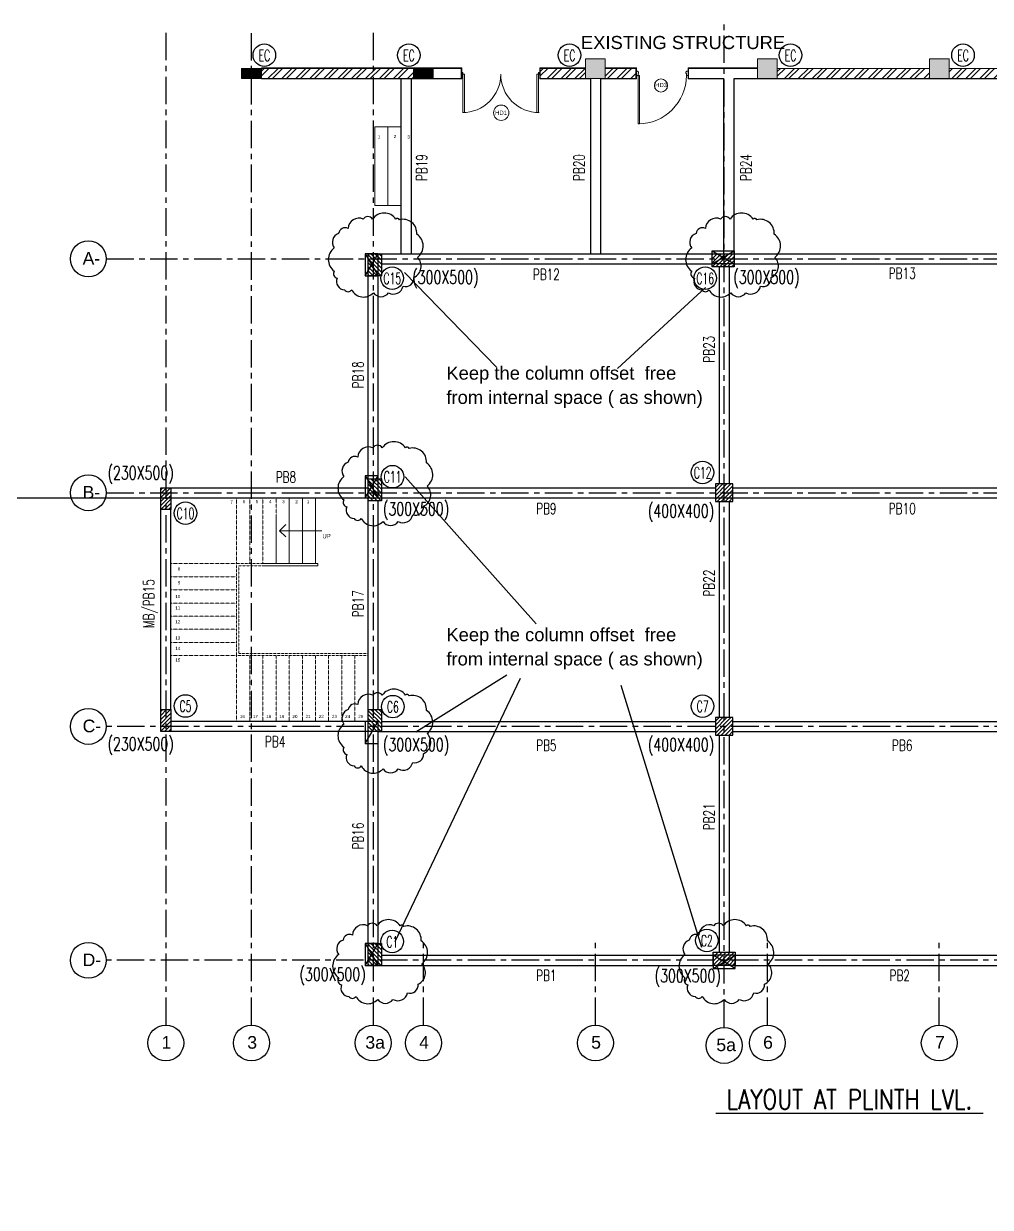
# Model space of a CAD drawing. Header units: millimetres. Extents: x 2659630 to 6742168, y -2425387 to -732288.
# Drawn here: x 3251512 to 3273549, y -1176161 to -1149162 of the extents above; entities that cross this region are included whole.
import ezdxf
from ezdxf.enums import TextEntityAlignment as Align

# ---------------------------------------------------------------- set-up
doc = ezdxf.new("R2010")
doc.units = ezdxf.units.MM
for name, pattern in [('CENTER', [2, 1.25, -0.25, 0.25, -0.25]), ('Hidden', [7.14375, 4.7625, -2.38125]), ('Overhead', [3.96875, 2.38125, -1.5875])]:
    doc.linetypes.add(name, pattern=pattern)
for name, color, linetype, lineweight in [('A-ANNO-DIMS', 211, 'Continuous', 9), ('A-DETL-THIN', 151, 'Continuous', 18), ('A-DOOR', 31, 'Continuous', 18), ('A-DOOR-FRAM', 31, 'Continuous', 18), ('A-DOOR-IDEN', 31, 'Continuous', 9), ('A-FLOR-HRAL', 11, 'Continuous', 18), ('A-FLOR-HRAL-MBND', 5, 'Overhead', 18), ('A-hatch', 253, 'Continuous', 0), ('A-PLASTER', 50, 'Continuous', 0), ('A-RCC', 2, 'Continuous', 0), ('A-STAIRS', 31, 'Continuous', 18), ('A-WALL', 113, 'Continuous', 9), ('A-WALL-PATT', 111, 'Continuous', 0), ('G-ANNO-TEXT', 231, 'Continuous', 9), ('licensing text', 7, 'Continuous', 5)]:
    doc.layers.add(name, color=color, linetype=linetype, lineweight=lineweight)
for name, color, linetype in [('A-TEXT-0', 7, 'Continuous'), ('REVISION CLOUD', 7, 'Continuous'), ('S-BEAM NO', 3, 'Continuous'), ('S-BEAM OUTER', 4, 'Continuous'), ('S-COLUMN', 1, 'Continuous'), ('S-COLUMN CIRCLE', 9, 'Continuous'), ('S-COLUMN HATCH', 8, 'Continuous'), ('S-COLUMN NO', 2, 'Continuous'), ('S-COLUMN SIZES', 2, 'Continuous'), ('S-GRIDE CIRCLE', 8, 'Continuous'), ('S-GRIDE LINE', 8, 'CENTER'), ('S-GRIDE NO', 1, 'Continuous'), ('S-TITIL', 6, 'Continuous')]:
    doc.layers.add(name, color=color, linetype=linetype)
doc.layers.get('A-ANNO-DIMS').off()
doc.styles.add('Arial', font='arial.ttf', dxfattribs={"height": 123})
doc.styles.add('Arial_1', font='arial.ttf', dxfattribs={"height": 98.353293})
doc.styles.add('Arial_3', font='arial.ttf', dxfattribs={"height": 97.584908})
doc.styles.add('Arial_4', font='arial.ttf', dxfattribs={"height": 73.76497})
doc.styles.add('ROMANS', font='r.shx', dxfattribs={"width": 0.7})
pattern_1 = [(45, (3090125.83, -1324048.41), (-159.09903, 159.09903), []), (45, (3090231.9, -1324048.41), (-159.09903, 159.09903), [])]

# ---------------------------------------------------------------- blocks, each defined once
blk = doc.blocks.new('M_Door Tag_Mahindra_2_0mm_2 - M_Door Tag_Mahindra 2-3264029-GROUND FLOOR PLAN-01')
at = {"layer": 'A-DOOR-IDEN'}
blk.add_circle((0, 0), 3.5, dxfattribs=at)
blk = doc.blocks.new('M_Door Tag_Mahindra_2_0mm - M_Door Tag_Mahindra 2-1437518-GROUND FLOOR PLAN-01')
at = {"layer": 'A-DOOR-IDEN'}
blk.add_circle((0, 0), 3, dxfattribs=at)
blk = doc.blocks.new('A$C649E5817')
at = {"layer": 'A-DOOR-FRAM'}
for p, q in [((0, 1190), (12, 1190)), ((0, 1110), (0, 1190)), ((12, 1110), (0, 1110)), ((12, 1200), (40, 1200)), ((12, 1190), (12, 1200)), ((12, 1100), (12, 1110)), ((50, 1100), (12, 1100)), ((40, 1200), (60, 1175)), ((60, 1145), (50, 1145)), ((50, 1145), (50, 1100)), ((60, 1175), (60, 1145)), ((1160, 1200), (1140, 1175)), ((1140, 1175), (1140, 1145)), ((1140, 1145), (1150, 1145)), ((1150, 1145), (1150, 1100)), ((1150, 1100), (1188, 1100)), ((1188, 1200), (1160, 1200)), ((1188, 1190), (1188, 1200)), ((1200, 1190), (1188, 1190)), ((1188, 1100), (1188, 1110)), ((1188, 1110), (1200, 1110)), ((1200, 1110), (1200, 1190))]:
    blk.add_line(p, q, dxfattribs=at)
blk.add_lwpolyline([(84, 1100), (50, 1100), (50, 0), (84, 0)], close=True, dxfattribs=at)
blk.add_arc((50, 1100), 1100, 270, 359.984, dxfattribs=at)
blk = doc.blocks.new('DOOR D9-1800X2500-PLN')
at = {"layer": 'A-DOOR'}
for p, q in [((12, 40, 0), (12, 25, 0)), ((37, 40, 0), (12, 40, 0)), ((12, 25, 0), (22, 25, 0)), ((12, 15, 0), (12, 0, 0)), ((22, 15, 0), (12, 15, 0)), ((12, 0, 0), (37, 0, 0)), ((14, 27, 0), (14, 38, 0)), ((14, 38, 0), (22, 38, 0)), ((22, 27, 0), (14, 27, 0)), ((14, 2, 0), (14, 13, 0)), ((14, 13, 0), (22, 13, 0)), ((22, 2, 0), (14, 2, 0)), ((22, 38, 0), (22, 27, 0)), ((22, 25, 0), (22, 15, 0)), ((22, 13, 0), (22, 2, 0)), ((24, 10, 0), (24, 30, 0)), ((24, 30, 0), (30, 30, 0)), ((30, 10, 0), (24, 10, 0)), ((26, 32, 0), (26, 34, 0)), ((35, 32, 0), (26, 32, 0)), ((26, 6, 0), (26, 8, 0)), ((26, 8, 0), (35, 8, 0)), ((27, 37, 0), (28, 37, 0)), ((28, 4, 0), (27, 4, 0)), ((28, 37, 0), (28, 38, 0)), ((28, 38, 0), (35, 38, 0)), ((28, 2, 0), (28, 4, 0)), ((35, 2, 0), (28, 2, 0)), ((30, 30, 0), (30, 10, 0)), ((32, 10, 0), (32, 30, 0)), ((32, 30, 0), (35, 30, 0)), ((35, 10, 0), (32, 10, 0)), ((35, 38, 0), (35, 32, 0)), ((35, 30, 0), (35, 25, 0)), ((35, 25, 0), (37, 25, 0)), ((37, 15, 0), (35, 15, 0)), ((35, 15, 0), (35, 10, 0)), ((35, 8, 0), (35, 2, 0)), ((37, 25, 0), (37, 40, 0)), ((37, 0, 0), (37, 15, 0)), ((1763, 25, 0), (1763, 40, 0)), ((1763, 40, 0), (1788, 40, 0)), ((1766, 25, 0), (1763, 25, 0)), ((1763, 0, 0), (1763, 15, 0)), ((1763, 15, 0), (1766, 15, 0)), ((1788, 0, 0), (1763, 0, 0)), ((1772, 38, 0), (1766, 38, 0)), ((1766, 38, 0), (1766, 32, 0)), ((1766, 32, 0), (1774, 32, 0)), ((1768, 30, 0), (1766, 30, 0)), ((1766, 30, 0), (1766, 25, 0)), ((1766, 15, 0), (1766, 10, 0)), ((1766, 10, 0), (1768, 10, 0)), ((1766, 8, 0), (1766, 2, 0)), ((1774, 8, 0), (1766, 8, 0)), ((1766, 2, 0), (1772, 2, 0)), ((1768, 10, 0), (1768, 30, 0)), ((1770, 30, 0), (1770, 10, 0)), ((1776, 30, 0), (1770, 30, 0)), ((1770, 10, 0), (1776, 10, 0)), ((1772, 37, 0), (1772, 38, 0)), ((1773, 37, 0), (1772, 37, 0)), ((1772, 2, 0), (1772, 4, 0)), ((1772, 4, 0), (1773, 4, 0)), ((1774, 32, 0), (1774, 34, 0)), ((1774, 6, 0), (1774, 8, 0)), ((1776, 10, 0), (1776, 30, 0)), ((1778, 38, 0), (1778, 27, 0)), ((1786, 38, 0), (1778, 38, 0)), ((1778, 27, 0), (1786, 27, 0)), ((1788, 25, 0), (1778, 25, 0)), ((1778, 25, 0), (1778, 15, 0)), ((1778, 15, 0), (1788, 15, 0)), ((1786, 13, 0), (1778, 13, 0)), ((1778, 13, 0), (1778, 2, 0)), ((1778, 2, 0), (1786, 2, 0)), ((1786, 27, 0), (1786, 38, 0)), ((1786, 2, 0), (1786, 13, 0)), ((1788, 40, 0), (1788, 25, 0)), ((1788, 15, 0), (1788, 0, 0))]:
    blk.add_line(p, q, dxfattribs=at)
at = {"layer": 'A-DOOR', "elevation": 0}
for points in [[(77, 40), (77, 915), (37, 915), (37, 40)], [(1723, 40), (1723, 915), (1763, 915), (1763, 40)]]:
    blk.add_lwpolyline(points, close=True, dxfattribs=at)
at = {"layer": 'A-DOOR'}
for centre, radius, start, end in [((25, 40), 875, 359.997, 90), ((1775, 40), 875, 90, 180.003), ((25, 36, 0), 2, 14.449, 289.7958), ((25, 4, 0), 2, 70.1472, 345.494), ((1775, 36, 0), 2, 250.2042, 165.551), ((1775, 4, 0), 2, 194.506, 109.8528)]:
    blk.add_arc(centre, radius, start, end, dxfattribs=at)

msp = doc.modelspace()

# ---------------------------------------------------------------- hatches: boundary and pattern name
at = {"layer": 'A-hatch', "true_color": 0x939598}
h = msp.add_hatch(dxfattribs=at)
h.set_pattern_fill('ANSI31', color=252, scale=5, angle=359.9997012)
h.set_pattern_definition([(44.99970117, (-5062954.214, -3261757.404), (-11.225261605, 11.225378697), [])])
h.paths.add_polyline_path([(3256480.535, -1150412.305), (3256930.535, -1150412.302), (3256930.536, -1150182.264), (3256480.536, -1150182.262)])
h = msp.add_hatch(dxfattribs=at)
h.set_pattern_fill('ANSI31', color=252, scale=5, angle=359.9997012)
h.set_pattern_definition([(44.99970117, (-5059034.229, -3261757.424), (-11.225261605, 11.225378697), [])])
h.paths.add_polyline_path([(3260400.52, -1150412.325), (3260850.52, -1150412.323), (3260850.521, -1150182.285), (3260400.521, -1150182.282)])
at = {"layer": 'A-WALL-PATT'}
h = msp.add_hatch(dxfattribs=at)
h.set_pattern_fill('ANSI32', color=256, scale=600, angle=360, style=0)
h.set_pattern_definition(pattern_1)
h.paths.add_polyline_path([(3260400.521, -1150182.248), (3256930.536, -1150182.275), (3256930.535, -1150412.321), (3260400.52, -1150412.365)])
h = msp.add_hatch(dxfattribs=at)
h.set_pattern_fill('ANSI32', color=256, scale=600, angle=360, style=0)
h.set_pattern_definition(pattern_1)
h.paths.add_polyline_path([(3264320.536, -1150182.14), (3263288.131, -1150182.195), (3263288.13, -1150412.204), (3264320.535, -1150412.136)])
h = msp.add_hatch(dxfattribs=at)
h.set_pattern_fill('ANSI32', color=256, scale=600, angle=360, style=0)
h.set_pattern_definition(pattern_1)
h.paths.add_polyline_path([(3265468.936, -1150182.272), (3264770.536, -1150182.286), (3264770.535, -1150412.365), (3265468.935, -1150412.346)])
h = msp.add_hatch(dxfattribs=at)
h.set_pattern_fill('ANSI32', color=256, scale=600, angle=360, style=0)
h.set_pattern_definition(pattern_1)
h.paths.add_polyline_path([(3272160.536, -1150182.311), (3268690.536, -1150182.189), (3268690.535, -1150412.279), (3272160.535, -1150412.372)])
h = msp.add_hatch(dxfattribs=at)
h.set_pattern_fill('ANSI32', color=256, scale=600, angle=360, style=0)
h.set_pattern_definition(pattern_1)
h.paths.add_polyline_path([(3276080.536, -1150182.31), (3272610.536, -1150182.292), (3272610.535, -1150412.29), (3272611.506, -1150412.29), (3276080.535, -1150412.475)])
at = {"layer": 'S-COLUMN HATCH', "true_color": 0x939598}
h = msp.add_hatch(dxfattribs=at)
h.set_pattern_fill('ANSI31', color=252, scale=20, angle=270)
h.set_pattern_definition([(315, (2384735.477, -4805228.76), (44.9012806, 44.9012806), [])])
h.paths.add_polyline_path([(3259365.619, -1154912.036), (3259365.619, -1154412.037), (3259665.621, -1154412.037), (3259665.621, -1154912.036)])
h = msp.add_hatch(dxfattribs=at)
h.set_pattern_fill('ANSI31', color=252, scale=20, angle=180)
h.set_pattern_definition([(225, (-383109.5, -279782.09), (44.9012806, -44.9012806), [])])
h.paths.add_polyline_path([(3267207.225, -1154412.229), (3267707.223, -1154412.229), (3267707.223, -1154712.231), (3267207.225, -1154712.231)])
h = msp.add_hatch(dxfattribs=at)
h.set_pattern_fill('ANSI31', color=252, scale=20, angle=270)
h.set_pattern_definition([(315, (2384735.477, -4810363.76), (44.9012806, 44.9012806), [])])
h.paths.add_polyline_path([(3259365.619, -1160047.039), (3259365.619, -1159547.04), (3259665.621, -1159547.04), (3259665.621, -1160047.039)])
h = msp.add_hatch(dxfattribs=at)
h.set_pattern_fill('ANSI31', color=252, scale=20, angle=180)
h.set_pattern_definition([(225, (-383527.424, -290046.85), (44.9012806, -44.9012806), [])])
h.paths.add_polyline_path([(3254635.612, -1159747.041), (3254865.598, -1159747.041), (3254865.591, -1160247.038), (3254635.605, -1160247.038)])
h = msp.add_hatch(dxfattribs=at)
h.set_pattern_fill('ANSI31', color=252, scale=20, angle=180)
h.set_pattern_definition([(225, (-389644.844, -295202.18), (44.9012806, -44.9012806), [])])
h.paths.add_polyline_path([(3267682.159, -1159662.039), (3267282.159, -1159662.039), (3267282.159, -1160062.039), (3267682.159, -1160062.039)])
h = msp.add_hatch(dxfattribs=at)
h.set_pattern_fill('ANSI31', color=252, scale=20, angle=180)
h.set_pattern_definition([(225, (-383527.417, -295106.85), (44.9012806, -44.9012806), [])])
h.paths.add_polyline_path([(3254635.619, -1164807.041), (3254865.605, -1164807.041), (3254865.598, -1165307.039), (3254635.612, -1165307.039)])
h = msp.add_hatch(dxfattribs=at)
h.set_pattern_fill('ANSI31', color=252, scale=20, angle=270)
h.set_pattern_definition([(315, (2384735.47, -4815623.76), (44.9012806, 44.9012806), [])])
h.paths.add_polyline_path([(3259365.609, -1165307.039), (3259365.609, -1164807.04), (3259665.612, -1164807.04), (3259665.612, -1165307.039)])
h = msp.add_hatch(dxfattribs=at)
h.set_pattern_fill('ANSI31', color=252, scale=20, angle=180)
h.set_pattern_definition([(225, (-389644.844, -300532.18), (44.9012806, -44.9012806), [])])
h.paths.add_polyline_path([(3267682.159, -1164992.039), (3267282.159, -1164992.039), (3267282.159, -1165392.039), (3267682.159, -1165392.039)])
h = msp.add_hatch(dxfattribs=at)
h.set_pattern_fill('ANSI31', color=252, scale=20, angle=270)
h.set_pattern_definition([(315, (2384735.47, -4820958.76), (44.9012806, 44.9012806), [])])
h.paths.add_polyline_path([(3259365.612, -1170642.039), (3259365.612, -1170142.04), (3259665.614, -1170142.04), (3259665.614, -1170642.039)])
h = msp.add_hatch(dxfattribs=at)
h.set_pattern_fill('ANSI31', color=252, scale=20, angle=180)
h.set_pattern_definition([(225, (-383084.57, -295711.895), (44.9012806, -44.9012806), [])])
h.paths.add_polyline_path([(3267232.155, -1170342.037), (3267732.153, -1170342.037), (3267732.153, -1170642.039), (3267232.155, -1170642.039)])

# ---------------------------------------------------------------- linework, layer by layer
at = {"layer": 'A-DETL-THIN'}
for p, q in [((3260345.612, -1150412.364, 0), (3260115.612, -1150412.213, 0)), ((3257344.022, -1160727.229), (3257485.444, -1160585.808)), ((3257344.022, -1160727.229), (3257485.442, -1160868.651)), ((3257344.022, -1160727.229), (3258309.229, -1160727.23))]:
    msp.add_line(p, q, dxfattribs=at)
at = {"layer": 'A-FLOR-HRAL'}
for p, q in [((3258216.24, -1161527.039), (3256952.543, -1161527.039)), ((3258216.239, -1161477.039), (3256966.239, -1161477.039)), ((3258216.24, -1161527.039), (3258216.239, -1161477.039))]:
    msp.add_line(p, q, dxfattribs=at)
at = {"layer": 'A-FLOR-HRAL-MBND'}
for p, q in [((3256966.239, -1161477.039), (3256364.615, -1161477.039)), ((3256364.635, -1163577.039), (3256364.615, -1161477.039)), ((3256952.543, -1161527.039), (3256414.616, -1161527.039)), ((3256414.635, -1163527.039), (3256414.616, -1161527.039)), ((3259366.201, -1163577.039), (3256364.635, -1163577.039)), ((3259366.201, -1163527.039), (3256414.635, -1163527.039))]:
    msp.add_line(p, q, dxfattribs=at)
at = {"layer": 'A-hatch', "color": 252, "true_color": 0x939598}
for points in [[(3264770.535, -1150412.266), (3264320.612, -1149962.263), (3264770.535, -1149962.265)], [(3264320.612, -1150412.263), (3264320.612, -1149962.263), (3264770.535, -1150412.266)], [(3268690.535, -1150412.286), (3268240.612, -1149962.284), (3268690.535, -1149962.286)], [(3268240.612, -1150412.284), (3268240.612, -1149962.284), (3268690.535, -1150412.286)], [(3272610.535, -1150412.306), (3272160.612, -1149962.304), (3272610.535, -1149962.306)], [(3272160.612, -1150412.304), (3272160.612, -1149962.304), (3272610.535, -1150412.306)]]:
    msp.add_solid(points, dxfattribs=at)
at = {"layer": 'A-PLASTER'}
for p, q in [((3261500.278, -1150170.24), (3256930.536, -1150170.275)), ((3261500.278, -1150170.24), (3261500.278, -1150424.379, 0)), ((3263276.13, -1150424.205), (3263276.131, -1150170.196, 0)), ((3263276.131, -1150170.196), (3264320.535, -1150170.14)), ((3265480.936, -1150170.271), (3264770.536, -1150170.286)), ((3265480.935, -1150424.35), (3265480.936, -1150170.271)), ((3266656.935, -1150424.313), (3266656.936, -1150170.235)), ((3268240.535, -1150170.198), (3266656.936, -1150170.235)), ((3261500.278, -1150424.379), (3256930.535, -1150424.321)), ((3264418.668, -1150424.13), (3263276.13, -1150424.205)), ((3265480.935, -1150424.35), (3264672.669, -1150424.367)), ((3267465.245, -1150424.296), (3266656.935, -1150424.313)), ((3276178.466, -1150424.48), (3267719.245, -1150424.252))]:
    msp.add_line(p, q, dxfattribs=at)
at = {"layer": 'A-RCC'}
for p, q in [((3264320.537, -1149962.263), (3264320.535, -1150412.265)), ((3264770.537, -1149962.265), (3264320.537, -1149962.263)), ((3264770.535, -1150412.267), (3264770.537, -1149962.265)), ((3268240.537, -1149962.284), (3268240.535, -1150412.284)), ((3268690.537, -1149962.286), (3268240.537, -1149962.284)), ((3268690.535, -1150412.286), (3268690.537, -1149962.286)), ((3256480.521, -1150182.228), (3256480.52, -1150412.228)), ((3256930.521, -1150182.23), (3256480.521, -1150182.228)), ((3256480.536, -1150182.222), (3256480.535, -1150412.222)), ((3256930.536, -1150182.225), (3256480.536, -1150182.222)), ((3256930.52, -1150412.23), (3256930.521, -1150182.23)), ((3256930.535, -1150412.225), (3256930.536, -1150182.225)), ((3260400.521, -1150182.248), (3260400.52, -1150412.248)), ((3260850.521, -1150182.251), (3260400.521, -1150182.248)), ((3260850.52, -1150412.251), (3260850.521, -1150182.251)), ((3256480.52, -1150412.228), (3256930.52, -1150412.23)), ((3256480.535, -1150412.222), (3256930.535, -1150412.225)), ((3260400.52, -1150412.248), (3260850.52, -1150412.251)), ((3264320.535, -1150412.256), (3264770.535, -1150412.258)), ((3264770.535, -1150412.267), (3264320.535, -1150412.265)), ((3268240.535, -1150412.276), (3268690.535, -1150412.279))]:
    msp.add_line(p, q, dxfattribs=at)
msp.add_lwpolyline([(3272610.535, -1150412.306), (3272610.537, -1149962.306), (3272160.537, -1149962.304), (3272160.535, -1150412.4), (3272611.506, -1150412.29), (3272161.506, -1150412.288)], dxfattribs=at)
at = {"layer": 'A-STAIRS'}
for p, q in [((3260114.635, -1151512.213, 0), (3259514.635, -1151512.207, 0)), ((3259515.594, -1153312.205, 0), (3259515.617, -1151512.207, 0)), ((3259815.594, -1153312.209, 0), (3259815.617, -1151512.209, 0)), ((3260115.594, -1153312.213, 0), (3260115.617, -1151512.213, 0)), ((3260116.891, -1153312.213, 0), (3259516.891, -1153312.205, 0)), ((3257564.635, -1159977.039), (3257564.635, -1161477.039)), ((3257864.635, -1159977.039), (3257864.635, -1161477.039)), ((3258164.635, -1159977.039), (3258164.635, -1161477.039)), ((3257264.635, -1160387.815), (3257264.635, -1161477.039))]:
    msp.add_line(p, q, dxfattribs=at)
at = {"layer": 'A-STAIRS', "linetype": 'Hidden'}
for p, q in [((3256364.635, -1159977.039), (3256364.635, -1161477.039)), ((3256664.635, -1159977.039), (3256664.635, -1161477.039)), ((3256964.635, -1159977.039), (3256964.635, -1161477.039)), ((3257264.635, -1160387.815), (3257264.635, -1159977.039)), ((3256364.615, -1161477.039), (3254864.635, -1161477.039)), ((3256364.615, -1161777.039), (3254864.635, -1161777.039)), ((3256364.615, -1162077.039), (3254864.635, -1162077.039)), ((3256364.615, -1162377.039), (3254864.635, -1162377.039)), ((3256364.615, -1162677.039), (3254864.635, -1162677.039)), ((3256364.615, -1162977.039), (3254864.635, -1162977.039)), ((3256364.615, -1163277.039), (3254864.635, -1163277.039)), ((3256364.615, -1163577.039), (3254864.635, -1163577.039)), ((3256364.635, -1163582.039), (3256364.635, -1165077.039)), ((3256664.635, -1163577.039), (3256664.635, -1165077.039)), ((3256964.635, -1163577.039), (3256964.635, -1165077.039)), ((3257264.635, -1163577.039), (3257264.635, -1165077.039)), ((3257564.635, -1163577.039), (3257564.635, -1165077.039)), ((3257864.635, -1163577.039), (3257864.635, -1165077.039)), ((3258164.635, -1163577.039), (3258164.635, -1165077.039)), ((3258464.635, -1163577.039), (3258464.635, -1165077.039)), ((3258764.635, -1163577.039), (3258764.635, -1165077.039)), ((3259064.635, -1163577.039), (3259064.635, -1165077.039))]:
    msp.add_line(p, q, dxfattribs=at)
at = {"layer": 'A-WALL', "color": 1}
for p, q in [((3256930.535, -1150412.321), (3256930.536, -1150182.262)), ((3268690.535, -1150412.299), (3268690.535, -1150182.189))]:
    msp.add_line(p, q, dxfattribs=at)
at = {"layer": 'A-WALL'}
for p, q in [((3261488.131, -1150182.24), (3256930.536, -1150182.275)), ((3261488.278, -1150182.241, 0), (3261488.278, -1150412.377, 0)), ((3263288.13, -1150412.201, 0), (3263288.131, -1150182.201, 0)), ((3263288.131, -1150182.195), (3264320.536, -1150182.14)), ((3265468.936, -1150182.272), (3264770.536, -1150182.286)), ((3265468.935, -1150412.35), (3265468.936, -1150182.272)), ((3266668.935, -1150412.313), (3266668.936, -1150182.234)), ((3268240.535, -1150182.198), (3266668.936, -1150182.234)), ((3268690.535, -1150182.189), (3272160.536, -1150182.311)), ((3272610.536, -1150182.292), (3276080.536, -1150182.31)), ((3261488.131, -1150412.379), (3256930.535, -1150412.321)), ((3264430.669, -1150412.129), (3263288.131, -1150412.204)), ((3265468.935, -1150412.35), (3264660.669, -1150412.368)), ((3267477.245, -1150412.296), (3266668.935, -1150412.313)), ((3268240.535, -1150412.276), (3267707.245, -1150412.29)), ((3276190.513, -1150412.481), (3268690.535, -1150412.279))]:
    msp.add_line(p, q, dxfattribs=at)
at = {"layer": 'REVISION CLOUD', "ltscale": 2500}
for p, q in [((3259295.609, -1154412.136), (3259595.612, -1154912.034)), ((3259295.609, -1154912.034), (3259595.612, -1154412.137)), ((3267207.22, -1154342.033), (3267707.218, -1154642.23)), ((3267207.22, -1154642.035), (3267707.218, -1154342.033)), ((3259295.6, -1159977.037), (3259595.602, -1159477.14)), ((3259295.6, -1159477.14), (3259595.602, -1159977.037)), ((3259295.609, -1165581.935), (3259595.612, -1165082.038)), ((3259295.609, -1170142.14), (3259595.612, -1170642.037)), ((3259295.609, -1170642.037), (3259595.612, -1170142.14)), ((3267232.15, -1170712.037), (3267732.047, -1170412.035)), ((3267732.047, -1170712.037), (3267232.15, -1170412.035))]:
    msp.add_line(p, q, dxfattribs=at)
for points in [[(3258906.907, -1153833.369, 0.52056705), (3258692.508, -1153948.733, 0.52056705), (3258593.56, -1154278.341, 0.52056705), (3258593.56, -1154805.719, 0.52056705), (3258593.56, -1154805.719, 0.52056705), (3258659.532, -1154970.523, 0.52056705), (3258824.452, -1155234.208, 0.52056705), (3258989.371, -1155234.208, 0.52056705), (3259484.13, -1155300.131, 0.52056705), (3259830.462, -1155300.131, 0.52056705), (3260160.302, -1155151.806, 0.52056705), (3260407.676, -1154954.04, 0.52056705), (3260490.141, -1154492.59, 0.52056705), (3260473.648, -1153965.216, 0.52056705), (3260473.648, -1153965.216, 0.52056705), (3260473.648, -1153965.216, 0.52056705), (3260077.837, -1153635.604, 0.52056705), (3260077.837, -1153635.604, 0.52056705), (3259995.382, -1153619.125, 0.52056705), (3259467.637, -1153619.125, 0.52056705), (3259467.637, -1153619.125, 0.52056705), (3259253.239, -1153619.125, 0.52056705), (3258906.907, -1153833.369)], [(3267053.929, -1153833.369, 0.52056705), (3266839.53, -1153948.733, 0.52056705), (3266740.582, -1154278.341, 0.52056705), (3266740.582, -1154805.719, 0.52056705), (3266740.582, -1154805.719, 0.52056705), (3266806.554, -1154970.523, 0.52056705), (3266971.474, -1155234.208, 0.52056705), (3267136.393, -1155234.208, 0.52056705), (3267631.152, -1155300.131, 0.52056705), (3267977.484, -1155300.131, 0.52056705), (3268307.323, -1155151.806, 0.52056705), (3268554.698, -1154954.04, 0.52056705), (3268637.163, -1154492.59, 0.52056705), (3268620.67, -1153965.216, 0.52056705), (3268620.67, -1153965.216, 0.52056705), (3268620.67, -1153965.216, 0.52056705), (3268224.859, -1153635.604, 0.52056705), (3268224.859, -1153635.604, 0.52056705), (3268142.404, -1153619.125, 0.52056705), (3267614.659, -1153619.125, 0.52056705), (3267614.659, -1153619.125, 0.52056705), (3267400.261, -1153619.125, 0.52056705), (3267053.929, -1153833.369)], [(3259126.51, -1159049.471, 0.52056705), (3258912.111, -1159164.835, 0.52056705), (3258813.163, -1159494.443, 0.52056705), (3258813.163, -1160021.821, 0.52056705), (3258813.163, -1160021.821, 0.52056705), (3258879.135, -1160186.625, 0.52056705), (3259044.055, -1160450.309, 0.52056705), (3259208.975, -1160450.309, 0.52056705), (3259703.733, -1160516.233, 0.52056705), (3260050.065, -1160516.233, 0.52056705), (3260379.905, -1160367.907, 0.52056705), (3260627.279, -1160170.142, 0.52056705), (3260709.744, -1159708.691, 0.52056705), (3260693.251, -1159181.318, 0.52056705), (3260693.251, -1159181.318, 0.52056705), (3260693.251, -1159181.318, 0.52056705), (3260297.44, -1158851.705, 0.52056705), (3260297.44, -1158851.705, 0.52056705), (3260214.985, -1158835.227, 0.52056705), (3259687.24, -1158835.227, 0.52056705), (3259687.24, -1158835.227, 0.52056705), (3259472.842, -1158835.227, 0.52056705), (3259126.51, -1159049.471)], [(3259126.51, -1164693.387, 0.52056705), (3258912.111, -1164808.75, 0.52056705), (3258813.163, -1165138.358, 0.52056705), (3258813.163, -1165665.736, 0.52056705), (3258813.163, -1165665.736, 0.52056705), (3258879.135, -1165830.54, 0.52056705), (3259044.055, -1166094.225, 0.52056705), (3259208.975, -1166094.225, 0.52056705), (3259703.733, -1166160.148, 0.52056705), (3260050.065, -1166160.148, 0.52056705), (3260379.905, -1166011.823, 0.52056705), (3260627.279, -1165814.057, 0.52056705), (3260709.744, -1165352.607, 0.52056705), (3260693.251, -1164825.233, 0.52056705), (3260693.251, -1164825.233, 0.52056705), (3260693.251, -1164825.233, 0.52056705), (3260297.44, -1164495.621, 0.52056705), (3260297.44, -1164495.621, 0.52056705), (3260214.985, -1164479.142, 0.52056705), (3259687.24, -1164479.142, 0.52056705), (3259687.24, -1164479.142, 0.52056705), (3259472.842, -1164479.142, 0.52056705), (3259126.51, -1164693.387)], [(3259006.217, -1169951.092, 0.52056705), (3258791.818, -1170066.456, 0.52056705), (3258692.871, -1170396.064, 0.52056705), (3258692.871, -1170923.442, 0.52056705), (3258692.871, -1170923.442, 0.52056705), (3258758.842, -1171088.246, 0.52056705), (3258923.762, -1171351.931, 0.52056705), (3259088.682, -1171351.931, 0.52056705), (3259583.44, -1171417.854, 0.52056705), (3259929.772, -1171417.854, 0.52056705), (3260259.612, -1171269.529, 0.52056705), (3260506.986, -1171071.763, 0.52056705), (3260589.451, -1170610.313, 0.52056705), (3260572.958, -1170082.939, 0.52056705), (3260572.958, -1170082.939, 0.52056705), (3260572.958, -1170082.939, 0.52056705), (3260177.147, -1169753.327, 0.52056705), (3260177.147, -1169753.327, 0.52056705), (3260094.692, -1169736.848, 0.52056705), (3259566.947, -1169736.848, 0.52056705), (3259566.947, -1169736.848, 0.52056705), (3259352.549, -1169736.848, 0.52056705), (3259006.217, -1169951.092)], [(3266901.027, -1169951.092, 0.52056705), (3266686.628, -1170066.456, 0.52056705), (3266587.68, -1170396.064, 0.52056705), (3266587.68, -1170923.442, 0.52056705), (3266587.68, -1170923.442, 0.52056705), (3266653.652, -1171088.246, 0.52056705), (3266818.572, -1171351.931, 0.52056705), (3266983.491, -1171351.931, 0.52056705), (3267478.25, -1171417.854, 0.52056705), (3267824.582, -1171417.854, 0.52056705), (3268154.421, -1171269.529, 0.52056705), (3268401.796, -1171071.763, 0.52056705), (3268484.261, -1170610.313, 0.52056705), (3268467.768, -1170082.939, 0.52056705), (3268467.768, -1170082.939, 0.52056705), (3268467.768, -1170082.939, 0.52056705), (3268071.957, -1169753.327, 0.52056705), (3268071.957, -1169753.327, 0.52056705), (3267989.502, -1169736.848, 0.52056705), (3267461.757, -1169736.848, 0.52056705), (3267461.757, -1169736.848, 0.52056705), (3267247.359, -1169736.848, 0.52056705), (3266901.027, -1169951.092)]]:
    msp.add_lwpolyline(points, format="xyb", dxfattribs=at)
for points in [[(3259595.612, -1154412.136), (3259295.609, -1154412.136), (3259295.609, -1154912.034), (3259595.612, -1154912.034)], [(3267207.22, -1154342.033), (3267707.218, -1154342.033), (3267707.218, -1154642.035), (3267207.22, -1154642.035)], [(3259595.602, -1159477.14), (3259295.6, -1159477.14), (3259295.6, -1159977.037), (3259595.602, -1159977.037)], [(3259595.612, -1165082.038), (3259295.609, -1165082.038), (3259295.609, -1165581.935), (3259595.612, -1165581.935)], [(3259595.612, -1170142.14), (3259295.609, -1170142.14), (3259295.609, -1170642.037), (3259595.612, -1170642.037)], [(3267232.15, -1170412.035), (3267232.15, -1170712.037), (3267732.047, -1170712.037), (3267732.047, -1170412.035)]]:
    msp.add_lwpolyline(points, close=True, dxfattribs=at)
for points in [[(3260194.966, -1154840.731), (3262291.979, -1156998.223)], [(3267053.934, -1155176.469), (3265050.119, -1157029.19)], [(3260209.311, -1159499.752), (3263195.076, -1162854.686)], [(3259981.097, -1170097.992), (3262836.007, -1164093.857)], [(3260452.17, -1165317.743), (3262523.899, -1164016.826)], [(3266969.176, -1170236.278), (3265136.27, -1164261.699)]]:
    msp.add_lwpolyline(points, dxfattribs=at)
at = {"layer": 'S-BEAM OUTER', "ltscale": 2500}
for p, q in [((3260115.612, -1154400.037), (3260115.662, -1150424.361)), ((3260345.612, -1150424.364), (3260345.612, -1154412.213, 0)), ((3264430.669, -1150412.129), (3264430.648, -1154412.233)), ((3264660.669, -1150412.368), (3264660.621, -1154412.199)), ((3267477.224, -1154412.229), (3267477.245, -1150412.296)), ((3267707.223, -1154412.229), (3267707.121, -1150412.29)), ((3259665.621, -1154412.037), (3267207.225, -1154412.229)), ((3267707.223, -1154412.23), (3275232.226, -1154412.23)), ((3259665.621, -1154642.139), (3267207.225, -1154642.23)), ((3267367.159, -1154712.231), (3267367.159, -1159662.039)), ((3267597.159, -1154712.231), (3267597.159, -1159662.039)), ((3267707.223, -1154642.23), (3275232.226, -1154642.23)), ((3259365.612, -1159597.04), (3259365.612, -1154912.036)), ((3259595.612, -1159547.04), (3259595.612, -1154912.036)), ((3254865.598, -1159747.041), (3259365.612, -1159747.041)), ((3259665.621, -1159747.041), (3267282.159, -1159747.041)), ((3267682.159, -1159747.041), (3275282.226, -1159747.041)), ((3254865.598, -1159977.041), (3259365.612, -1159977.041)), ((3259365.619, -1164857.041), (3259365.619, -1160047.039)), ((3259595.619, -1164807.04), (3259595.619, -1160047.039)), ((3259665.621, -1159977.041), (3267282.159, -1159977.041)), ((3267367.159, -1160062.039), (3267367.159, -1164992.039)), ((3267597.159, -1160062.039), (3267597.159, -1164992.039)), ((3267682.159, -1159977.041), (3275282.226, -1159977.041)), ((3254635.619, -1164807.041), (3254635.619, -1160197.038)), ((3254865.619, -1164807.041), (3254865.619, -1160197.038)), ((3259365.613, -1165077.039), (3254865.602, -1165076.971)), ((3259665.612, -1165077.039), (3267282.159, -1165077.039)), ((3267682.159, -1165077.039), (3275282.226, -1165077.039)), ((3259365.609, -1165307.039), (3254865.598, -1165306.971)), ((3259365.609, -1170142.04), (3259365.609, -1165307.039)), ((3259595.609, -1170142.04), (3259595.609, -1165307.039)), ((3259595.612, -1165307.039), (3267282.159, -1165307.039)), ((3267367.159, -1165392.035), (3267367.159, -1170342.037)), ((3267597.159, -1165392.035), (3267597.159, -1170342.037)), ((3267682.159, -1165307.039), (3275282.226, -1165307.039)), ((3259595.612, -1170642.039), (3267232.155, -1170642.039)), ((3259665.614, -1170412.039), (3267232.155, -1170412.039)), ((3267732.153, -1170412.039), (3275237.221, -1170412.039)), ((3267732.153, -1170642.039), (3275237.221, -1170642.039))]:
    msp.add_line(p, q, dxfattribs=at)
at = {"layer": 'S-COLUMN', "color": 1}
for points in [[(3259365.619, -1154912.036), (3259365.619, -1154412.037), (3259665.621, -1154412.037), (3259665.621, -1154912.036)], [(3267207.225, -1154412.229), (3267707.223, -1154412.229), (3267707.223, -1154712.231), (3267207.225, -1154712.231)], [(3259365.619, -1160047.039), (3259365.619, -1159547.04), (3259665.621, -1159547.04), (3259665.621, -1160047.039)], [(3254635.612, -1159747.041), (3254865.598, -1159747.041), (3254865.591, -1160247.038), (3254635.605, -1160247.038)], [(3267682.159, -1159662.039), (3267282.159, -1159662.039), (3267282.159, -1160062.039), (3267682.159, -1160062.039)], [(3254635.619, -1164807.041), (3254865.605, -1164807.041), (3254865.598, -1165307.039), (3254635.612, -1165307.039)], [(3259365.609, -1165307.039), (3259365.609, -1164807.04), (3259665.612, -1164807.04), (3259665.612, -1165307.039)], [(3267682.159, -1164992.039), (3267282.159, -1164992.039), (3267282.159, -1165392.039), (3267682.159, -1165392.039)], [(3259365.612, -1170642.039), (3259365.612, -1170142.04), (3259665.614, -1170142.04), (3259665.614, -1170642.039)], [(3267232.155, -1170342.037), (3267732.153, -1170342.037), (3267732.153, -1170642.039), (3267232.155, -1170642.039)]]:
    msp.add_lwpolyline(points, close=True, dxfattribs=at)
at = {"layer": 'S-COLUMN CIRCLE'}
for centre in [(3256998.612, -1149879.966), (3256998.612, -1149879.966), (3260292.247, -1149879.966), (3260292.247, -1149879.966), (3263956.311, -1149879.966), (3263956.311, -1149879.966), (3268993.663, -1149879.966), (3268993.663, -1149879.966), (3272926.276, -1149879.966), (3272926.276, -1149879.966), (3259913.839, -1154966.449), (3267047.094, -1154966.449), (3259920.785, -1159495.721), (3266989.544, -1159399.264), (3255198.866, -1160327.971), (3255198.866, -1164725.665), (3259927.079, -1164740.013), (3266989.544, -1164729.264), (3267084.404, -1170072.861), (3259913.839, -1170099.918)]:
    msp.add_circle(centre, 257.143, dxfattribs=at)
at = {"layer": 'S-COLUMN NO', "ltscale": 2500}
msp.add_lwpolyline([(3135960.687, -1159977.041), (3643425.669, -1159977.041), (3643425.669, -1261264.116), (3135960.687, -1261264.116)], close=True, dxfattribs=at)
at = {"layer": 'S-GRIDE CIRCLE'}
for centre in [(3252986.155, -1154526.972), (3252986.155, -1154526.972), (3252986.155, -1154526.972), (3252986.155, -1159861.974), (3252986.155, -1159861.974), (3252986.155, -1159861.974), (3252986.155, -1165191.974), (3252986.155, -1165191.974), (3252986.155, -1165191.974), (3252986.154, -1170527.039), (3252986.154, -1170527.039), (3252986.154, -1170527.039), (3254750.617, -1172412.6), (3254750.617, -1172412.6), (3254750.617, -1172412.6), (3256705.617, -1172412.6), (3256705.617, -1172412.6), (3256705.617, -1172412.6), (3259480.617, -1172412.6), (3259480.617, -1172412.6), (3259480.617, -1172412.6), (3260625.617, -1172412.6), (3260625.617, -1172412.6), (3260625.617, -1172412.6), (3264545.617, -1172412.6), (3264545.617, -1172412.6), (3264545.617, -1172412.6), (3267482.159, -1172468.272), (3267482.159, -1172468.272), (3267482.159, -1172468.272), (3268465.617, -1172412.6), (3268465.617, -1172412.6), (3268465.617, -1172412.6), (3272385.617, -1172412.6), (3272385.617, -1172412.6), (3272385.617, -1172412.6)]:
    msp.add_circle(centre, 409.836, dxfattribs=at)
at = {"layer": 'S-GRIDE LINE', "ltscale": 500}
for p, q in [((3267482.159, -1172058.436), (3267482.159, -1149162.495)), ((3254750.617, -1149373.585), (3254750.617, -1172002.764)), ((3256705.617, -1172002.764), (3256705.617, -1149373.585)), ((3259480.617, -1149373.585), (3259480.617, -1172002.764)), ((3253395.991, -1154527.037), (3285271.221, -1154527.037)), ((3253395.991, -1159862.039), (3285271.221, -1159862.039)), ((3285268.543, -1165192.039), (3253395.991, -1165192.039)), ((3260625.617, -1172002.764), (3260625.617, -1170002.764)), ((3264545.617, -1172002.764), (3264545.617, -1170002.764)), ((3268465.617, -1172002.764), (3268465.617, -1170002.764)), ((3272385.617, -1172002.764), (3272385.617, -1170002.764)), ((3285261.23, -1170527.039), (3253395.991, -1170527.039))]:
    msp.add_line(p, q, dxfattribs=at)

# ---------------------------------------------------------------- block references
at = {"layer": 'A-ANNO-DIMS', "xscale": -1, "rotation": 180}
msp.add_blockref('DOOR D9-1800X2500-PLN', (3261488.109, -1150277.146, 0), dxfattribs=at)
at = {"layer": 'A-ANNO-DIMS'}
msp.add_blockref('A$C649E5817', (3265468.843, -1151447.217), dxfattribs=at)
at = {"layer": 'A-DOOR-IDEN', "xscale": -49.99999999999997}
for name, p, yscale, zscale, rotation in [('M_Door Tag_Mahindra_2_0mm - M_Door Tag_Mahindra 2-1437518-GROUND FLOOR PLAN-01', (3266040.994, -1150572.384), 49.99999999999998, 49.99999999999998, 328.2684126260899), ('M_Door Tag_Mahindra_2_0mm_2 - M_Door Tag_Mahindra 2-3264029-GROUND FLOOR PLAN-01', (3262397.975, -1151193.816, 0), 49.99999999999997, 49.99999999999997, 328.1314105507045)]:
    msp.add_blockref(name, p, dxfattribs=dict(at, yscale=yscale, zscale=zscale, rotation=rotation))

# ---------------------------------------------------------------- texts
at = {"layer": 'A-DOOR-IDEN', "char_height": 98.3533, "width": 208.8, "attachment_point": 2, "rotation": 0.1314106, "line_spacing_factor": 0.938532, "style": 'Arial_1'}
for s, insert in [('HD3', (3266043.994, -1150512.133)), ('HD1', (3262395.277, -1151144.358, 0))]:
    msp.add_mtext(s, dxfattribs=dict(at, insert=insert))
at = {"layer": 'licensing text', "style": 'Arial'}
for s, p in [('EXISTING STRUCTURE', (3264215.496, -1149742.509)), ('Keep the column offset  free ', (3261148.213, -1157282.566)), ('from internal space ( as shown)', (3261148.213, -1157835.496)), ('Keep the column offset  free ', (3261148.213, -1163248.177)), ('from internal space ( as shown)', (3261148.213, -1163801.107))]:
    msp.add_text(s, height=300, rotation=359.999975, dxfattribs=at).set_placement(p)
at = {"layer": 'S-BEAM NO', "style": 'ROMANS', "width": 0.7}
for s, p in [('PB19', (3260584.172, -1152444.499, 0)), ('PB20', (3264173.318, -1152444.499, 0)), ('PB24', (3267976.92, -1152444.499, 0)), ('PB23', (3267136.126, -1156588.663, 0)), ('PB18', (3259134.579, -1157172.39, 0)), ('PB22', (3267136.121, -1161923.519, 0)), ('MB/PB15', (3254364.35, -1162394.891, 0)), ('PB17', (3259134.586, -1162394.891, 0)), ('PB21', (3267136.126, -1167253.517, 0)), ('PB16', (3259134.577, -1167692.39, 0))]:
    msp.add_text(s, height=250, rotation=90, dxfattribs=at).set_placement(p, align=Align.MIDDLE_CENTER)
for s, p in [('PB12', (3263427.902, -1154882.831, 0)), ('PB13', (3271539.513, -1154856.129, 0)), ('PB8', (3257491.521, -1159505.314, 0)), ('PB9', (3263427.902, -1160224.145, 0)), ('PB10', (3271539.577, -1160224.145, 0)), ('PB4', (3257245.455, -1165536.488, 0)), ('PB5', (3263427.902, -1165624.257, 0)), ('PB6', (3271539.572, -1165624.257, 0)), ('PB1', (3263427.902, -1170872.205, 0)), ('PB2', (3271483.706, -1170872.205, 0))]:
    msp.add_text(s, height=250, dxfattribs=at).set_placement(p, align=Align.MIDDLE_CENTER)
at = {"layer": 'S-COLUMN NO', "style": 'ROMANS', "width": 0.6}
for s, p in [('EC', (3256999.981, -1149885.497, 0)), ('EC', (3256999.981, -1149885.497, 0)), ('EC', (3260293.616, -1149885.497, 0)), ('EC', (3260293.616, -1149885.497, 0)), ('EC', (3263957.68, -1149885.497, 0)), ('EC', (3263957.68, -1149885.497, 0)), ('EC', (3268995.031, -1149885.497, 0)), ('EC', (3268995.031, -1149885.497, 0)), ('EC', (3272927.645, -1149885.497, 0)), ('EC', (3272927.645, -1149885.497, 0)), ('C15', (3259915.207, -1154971.979, 0)), ('C16', (3267048.463, -1154971.979, 0)), ('C12', (3266990.913, -1159404.795, 0)), ('C11', (3259922.154, -1159501.251, 0)), ('C10', (3255200.235, -1160333.502, 0)), ('C5', (3255200.235, -1164731.195, 0)), ('C6', (3259928.447, -1164745.544, 0)), ('C7', (3266990.913, -1164734.795, 0)), ('C1', (3259915.207, -1170105.448, 0)), ('C1', (3259915.207, -1170105.448, 0)), ('C1', (3259915.207, -1170105.448, 0)), ('C2', (3267085.772, -1170078.392, 0))]:
    msp.add_text(s, height=257.1429, dxfattribs=at).set_placement(p, align=Align.MIDDLE_CENTER)
at = {"layer": 'S-COLUMN SIZES', "lineweight": -2, "style": 'ROMANS', "width": 0.7}
for s, p in [('(300X500)', (3261124.276, -1154942.91, 0)), ('(300X500)', (3268444.353, -1154942.986, 0)), ('(230X500)', (3254177.234, -1159408.916, 0)), ('(300X500)', (3260457.269, -1160231.141, 0)), ('(400X400)', (3266497.651, -1160278.58, 0)), ('(230X500)', (3254177.234, -1165591.394, 0)), ('(300X500)', (3260457.269, -1165607.795, 0)), ('(400X400)', (3266497.651, -1165608.578, 0)), ('(300X500)', (3258553.662, -1170844.816, 0)), ('(300X500)', (3266650.572, -1170878.643, 0))]:
    msp.add_text(s, height=300, dxfattribs=at).set_placement(p, align=Align.MIDDLE_CENTER)
at = {"layer": 'S-GRIDE NO', "style": 'Arial'}
for s, height, p in [('A-', 287.9195, (3252855.33, -1154659.974)), ('B-', 287.9195, (3252855.33, -1159994.976)), ('C-', 287.9195, (3252855.33, -1165324.976)), ('D-', 287.9195, (3252855.33, -1170660.041)), ('1', 287.919, (3254653.935, -1172542.438)), ('1', 287.919, (3254653.935, -1172542.438)), ('1', 287.919, (3254653.935, -1172542.438)), ('3', 287.919, (3256608.935, -1172542.438)), ('3a', 287.9195, (3259300.945, -1172542.438)), ('4', 287.919, (3260528.935, -1172542.438)), ('5', 287.919, (3264448.935, -1172542.438)), ('6', 287.919, (3268368.935, -1172542.438)), ('7', 287.919, (3272288.935, -1172542.438)), ('5a', 287.9195, (3267302.487, -1172598.11))]:
    msp.add_text(s, height=height, dxfattribs=at).set_placement(p)
at = {"layer": 'S-TITIL', "lineweight": 30, "style": 'ROMANS', "width": 0.8}
msp.add_text('%%U LAYOUT AT PLINTH LVL. ', height=450, dxfattribs=at).set_placement((3270335.996, -1173697.788), align=Align.MIDDLE_CENTER)

# ---------------------------------------------------------------- next in the draw order: texts
at = {"layer": 'A-TEXT-0', "color": 7, "char_height": 73.765, "width": 68.4, "attachment_point": 3, "rotation": 0.1314106, "line_spacing_factor": 0.938532, "style": 'Arial_4', "bg_fill": 3, "box_fill_scale": 1.25, "bg_fill_color": 0, "bg_fill_transparency": 0}
for s, insert in [('1', (3259640.977, -1151706.654, 0)), ('2', (3260003.98, -1151699.474, 0)), ('3', (3260317.98, -1151710.474, 0)), ('7', (3256279.072, -1160037.898)), ('6', (3256560.41, -1160025.714)), ('5', (3256860.41, -1160025.714)), ('4', (3257160.41, -1160025.705)), ('3', (3257460.41, -1160025.708)), ('2', (3257760.41, -1160025.705)), ('1', (3258024.978, -1160025.702)), ('8', (3255083.064, -1161560.049)), ('9', (3255083.067, -1161875.783)), ('10', (3255083.07, -1162191.516)), ('11', (3255083.061, -1162453.307)), ('12', (3255083.061, -1162769.039)), ('13', (3255083.079, -1163138.599)), ('15', (3255083.084, -1163642.069)), ('16', (3256552.844, -1164927.998)), ('17', (3256852.907, -1164927.995)), ('18', (3257152.907, -1164927.992)), ('19', (3257452.907, -1164927.989)), ('20', (3257752.907, -1164927.995)), ('21', (3258052.907, -1164927.992)), ('22', (3258352.907, -1164927.989)), ('23', (3258652.907, -1164927.984)), ('24', (3258952.907, -1164927.981)), ('25', (3259252.907, -1164927.978))]:
    msp.add_mtext(s, dxfattribs=dict(at, insert=insert))
at = {"layer": 'G-ANNO-TEXT', "color": 7, "insert": (3258321.911, -1160803.299), "char_height": 98.3533, "width": 226.8, "attachment_point": 1, "rotation": 0.1314106, "line_spacing_factor": 0.938532, "style": 'Arial_3', "bg_fill": 3, "box_fill_scale": 1.25, "bg_fill_color": 0, "bg_fill_transparency": 0}
msp.add_mtext('UP', dxfattribs=at)

# ---------------------------------------------------------------- next in the draw order: texts
at = {"layer": 'A-TEXT-0', "color": 7, "insert": (3255083.081, -1163373.535), "char_height": 73.765, "width": 68.4, "attachment_point": 3, "rotation": 0.1314106, "line_spacing_factor": 0.938532, "style": 'Arial_4', "bg_fill": 3, "box_fill_scale": 1.25, "bg_fill_color": 0, "bg_fill_transparency": 0}
msp.add_mtext('14', dxfattribs=at)

doc.saveas('drawing.dxf')
